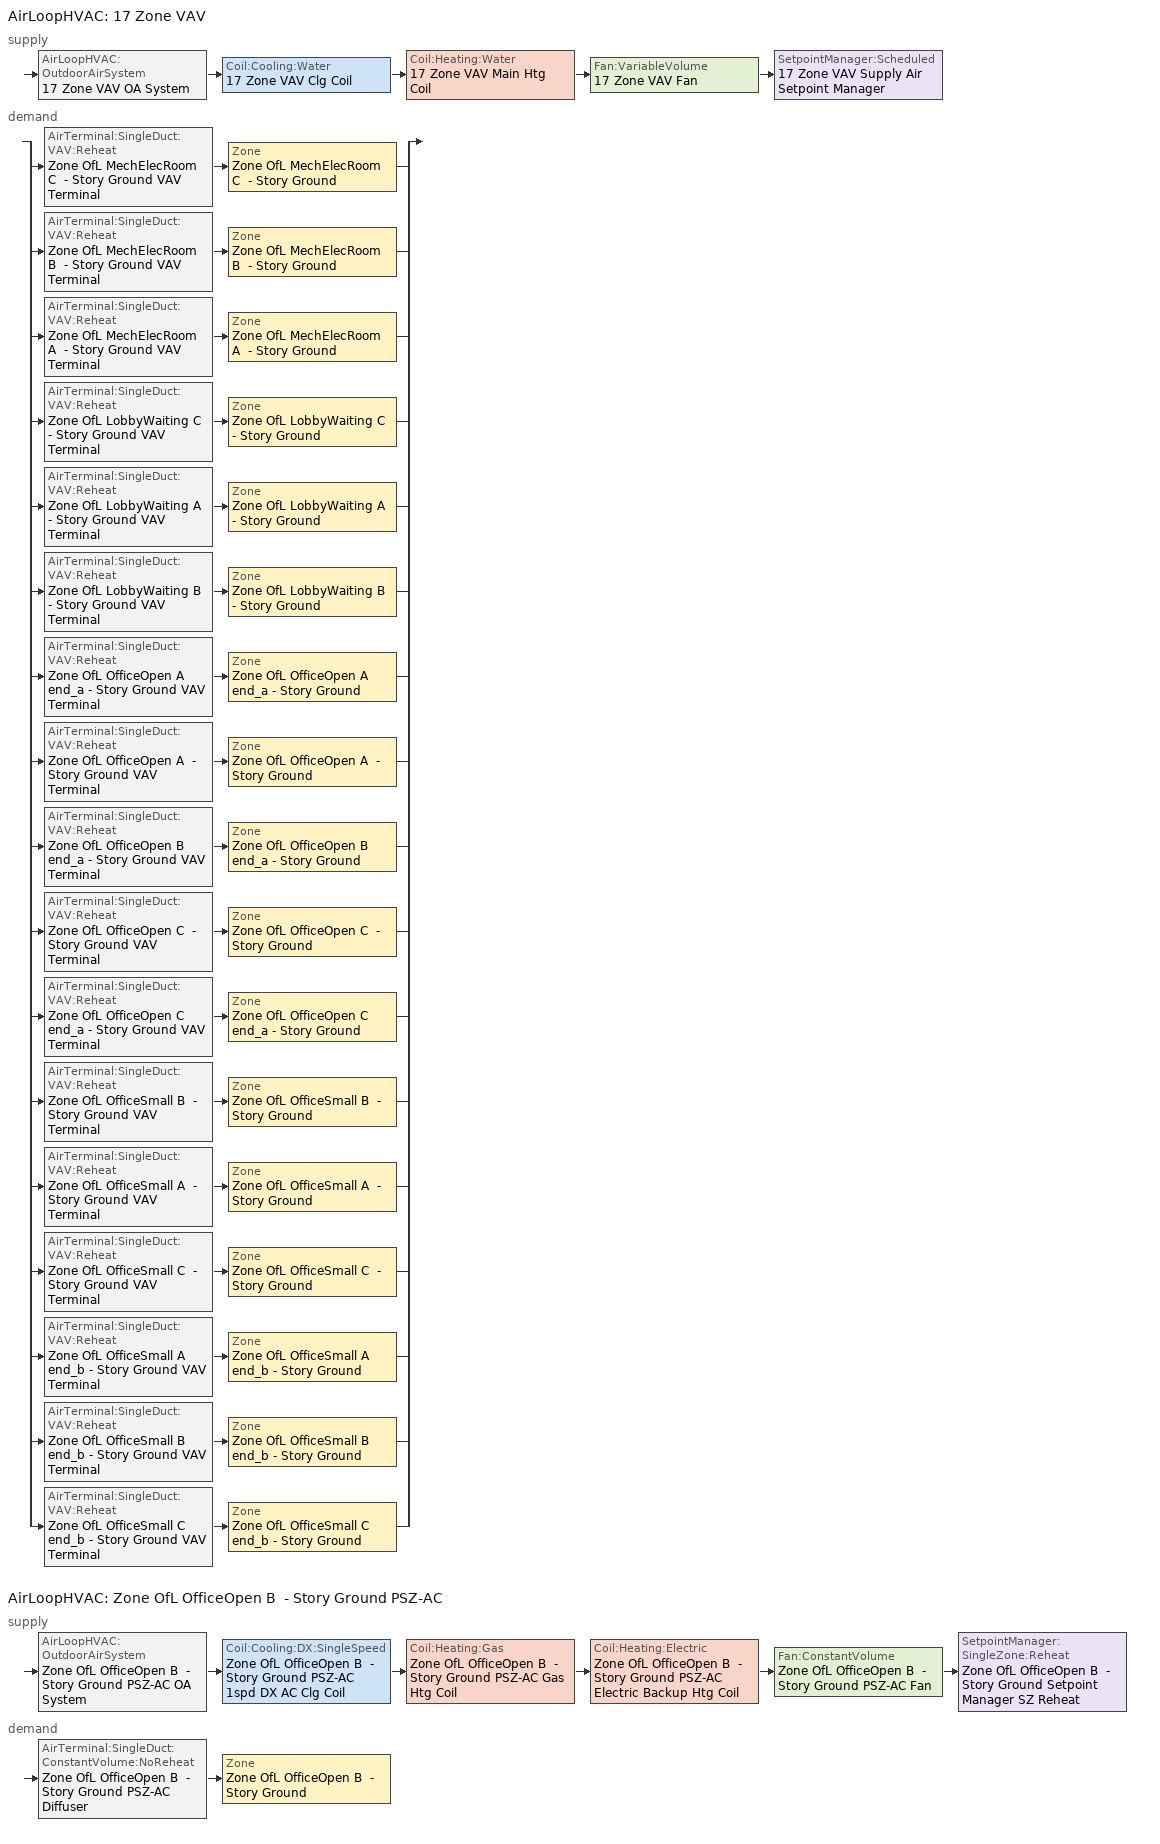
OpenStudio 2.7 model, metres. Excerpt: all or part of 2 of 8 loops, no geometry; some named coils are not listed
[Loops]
AirLoopHVAC '17 Zone VAV'
 supply: AirLoopHVAC:OutdoorAirSystem '17 Zone VAV OA System' > Coil:Cooling:Water '17 Zone VAV Clg Coil' > Coil:Heating:Water '17 Zone VAV Main Htg Coil' > Fan:VariableVolume '17 Zone VAV Fan' > SetpointManager:Scheduled '17 Zone VAV Supply Air Setpoint Manager'
 demand: split
  | AirTerminal:SingleDuct:VAV:Reheat 'Zone OfL MechElecRoom C  - Story Ground VAV Terminal' > Zone 'Zone OfL MechElecRoom C  - Story Ground'
  | AirTerminal:SingleDuct:VAV:Reheat 'Zone OfL MechElecRoom B  - Story Ground VAV Terminal' > Zone 'Zone OfL MechElecRoom B  - Story Ground'
  | AirTerminal:SingleDuct:VAV:Reheat 'Zone OfL MechElecRoom A  - Story Ground VAV Terminal' > Zone 'Zone OfL MechElecRoom A  - Story Ground'
  | AirTerminal:SingleDuct:VAV:Reheat 'Zone OfL LobbyWaiting C  - Story Ground VAV Terminal' > Zone 'Zone OfL LobbyWaiting C  - Story Ground'
  | AirTerminal:SingleDuct:VAV:Reheat 'Zone OfL LobbyWaiting A  - Story Ground VAV Terminal' > Zone 'Zone OfL LobbyWaiting A  - Story Ground'
  | AirTerminal:SingleDuct:VAV:Reheat 'Zone OfL LobbyWaiting B  - Story Ground VAV Terminal' > Zone 'Zone OfL LobbyWaiting B  - Story Ground'
  | AirTerminal:SingleDuct:VAV:Reheat 'Zone OfL OfficeOpen A end_a - Story Ground VAV Terminal' > Zone 'Zone OfL OfficeOpen A end_a - Story Ground'
  | AirTerminal:SingleDuct:VAV:Reheat 'Zone OfL OfficeOpen A  - Story Ground VAV Terminal' > Zone 'Zone OfL OfficeOpen A  - Story Ground'
  | AirTerminal:SingleDuct:VAV:Reheat 'Zone OfL OfficeOpen B end_a - Story Ground VAV Terminal' > Zone 'Zone OfL OfficeOpen B end_a - Story Ground'
  | AirTerminal:SingleDuct:VAV:Reheat 'Zone OfL OfficeOpen C  - Story Ground VAV Terminal' > Zone 'Zone OfL OfficeOpen C  - Story Ground'
  | AirTerminal:SingleDuct:VAV:Reheat 'Zone OfL OfficeOpen C end_a - Story Ground VAV Terminal' > Zone 'Zone OfL OfficeOpen C end_a - Story Ground'
  | AirTerminal:SingleDuct:VAV:Reheat 'Zone OfL OfficeSmall B  - Story Ground VAV Terminal' > Zone 'Zone OfL OfficeSmall B  - Story Ground'
  | AirTerminal:SingleDuct:VAV:Reheat 'Zone OfL OfficeSmall A  - Story Ground VAV Terminal' > Zone 'Zone OfL OfficeSmall A  - Story Ground'
  | AirTerminal:SingleDuct:VAV:Reheat 'Zone OfL OfficeSmall C  - Story Ground VAV Terminal' > Zone 'Zone OfL OfficeSmall C  - Story Ground'
  | AirTerminal:SingleDuct:VAV:Reheat 'Zone OfL OfficeSmall A end_b - Story Ground VAV Terminal' > Zone 'Zone OfL OfficeSmall A end_b - Story Ground'
  | AirTerminal:SingleDuct:VAV:Reheat 'Zone OfL OfficeSmall B end_b - Story Ground VAV Terminal' > Zone 'Zone OfL OfficeSmall B end_b - Story Ground'
  | AirTerminal:SingleDuct:VAV:Reheat 'Zone OfL OfficeSmall C end_b - Story Ground VAV Terminal' > Zone 'Zone OfL OfficeSmall C end_b - Story Ground'
AirLoopHVAC 'Zone OfL OfficeOpen B  - Story Ground PSZ-AC'
 supply: AirLoopHVAC:OutdoorAirSystem 'Zone OfL OfficeOpen B  - Story Ground PSZ-AC OA System' > Coil:Cooling:DX:SingleSpeed 'Zone OfL OfficeOpen B  - Story Ground PSZ-AC 1spd DX AC Clg Coil' > Coil:Heating:Gas 'Zone OfL OfficeOpen B  - Story Ground PSZ-AC Gas Htg Coil' > Coil:Heating:Electric 'Zone OfL OfficeOpen B  - Story Ground PSZ-AC Electric Backup Htg Coil' > Fan:ConstantVolume 'Zone OfL OfficeOpen B  - Story Ground PSZ-AC Fan' > SetpointManager:SingleZone:Reheat 'Zone OfL OfficeOpen B  - Story Ground Setpoint Manager SZ Reheat'
 demand: AirTerminal:SingleDuct:ConstantVolume:NoReheat 'Zone OfL OfficeOpen B  - Story Ground PSZ-AC Diffuser' > Zone 'Zone OfL OfficeOpen B  - Story Ground'
[Sizing:Zone] Zone Cooling Design Supply Air Temperature Input Method=SupplyAirTemperature; Zone Cooling Design Supply Air Temperature {C}=12.7778; Zone Cooling Design Supply Air Temperature Difference {deltaC}=11.11; Zone Heating Design Supply Air Temperature Input Method=SupplyAirTemperature; Zone Heating Design Supply Air Temperature Difference {deltaC}=11.11; Zone Cooling Design Supply Air Humidity Ratio {kg-H2O/kg-air}=0.0085; Zone Heating Design Supply Air Humidity Ratio {kg-H2O/kg-air}=0.008; Heating Design Air Flow Method=DesignDay; Account for Dedicated Outdoor Air System=No; Dedicated Outdoor Air System Control Strategy=NeutralSupplyAir; Dedicated Outdoor Air Low Setpoint Temperature for Design {C}=autosize; Dedicated Outdoor Air High Setpoint Temperature for Design {C}=autosize
Name | Zone Heating Design Supply Air Temperature {C} | Cooling Design Air Flow Method
Zone OfL OfficeOpen A end_a - Story Ground; Zone OfL OfficeOpen B end_a - Story Ground; Zone OfL OfficeOpen C end_a - Story Ground; Zone OfL OfficeOpen A  - Story Ground; Zone OfL OfficeOpen C  - Story Ground; Zone OfL LobbyWaiting A  - Story Ground; Zone OfL LobbyWaiting B  - Story Ground; Zone OfL LobbyWaiting C  - Story Ground; Zone OfL MechElecRoom A  - Story Ground; Zone OfL MechElecRoom B  - Story Ground; Zone OfL MechElecRoom C  - Story Ground; Zone OfL OfficeSmall A  - Story Ground; Zone OfL OfficeSmall B  - Story Ground; Zone OfL OfficeSmall C  - Story Ground; Zone OfL OfficeSmall A end_b - Story Ground; Zone OfL OfficeSmall B end_b - Story Ground; Zone OfL OfficeSmall C end_b - Story Ground | 40 | DesignDayWithLimit
Zone OfL OfficeOpen B  - Story Ground | 50 | DesignDay
[Zone equipment]
Zone OfL OfficeOpen A end_a - Story Ground: Zone OfL OfficeOpen A end_a - Story Ground VAV Terminal
Zone OfL OfficeOpen B end_a - Story Ground: Zone OfL OfficeOpen B end_a - Story Ground VAV Terminal
Zone OfL OfficeOpen C end_a - Story Ground: Zone OfL OfficeOpen C end_a - Story Ground VAV Terminal
Zone OfL OfficeOpen A  - Story Ground: Zone OfL OfficeOpen A  - Story Ground VAV Terminal
Zone OfL OfficeOpen B  - Story Ground: Zone OfL OfficeOpen B  - Story Ground PSZ-AC Diffuser
Zone OfL OfficeOpen C  - Story Ground: Zone OfL OfficeOpen C  - Story Ground VAV Terminal
Zone OfL LobbyWaiting A  - Story Ground: Zone OfL LobbyWaiting A  - Story Ground VAV Terminal
Zone OfL LobbyWaiting B  - Story Ground: Zone OfL LobbyWaiting B  - Story Ground VAV Terminal
Zone OfL LobbyWaiting C  - Story Ground: Zone OfL LobbyWaiting C  - Story Ground VAV Terminal
Zone OfL MechElecRoom A  - Story Ground: Zone OfL MechElecRoom A  - Story Ground VAV Terminal
Zone OfL MechElecRoom B  - Story Ground: Zone OfL MechElecRoom B  - Story Ground VAV Terminal
Zone OfL MechElecRoom C  - Story Ground: Zone OfL MechElecRoom C  - Story Ground VAV Terminal
Zone OfL OfficeSmall A  - Story Ground: Zone OfL OfficeSmall A  - Story Ground VAV Terminal
Zone OfL OfficeSmall B  - Story Ground: Zone OfL OfficeSmall B  - Story Ground VAV Terminal
Zone OfL OfficeSmall C  - Story Ground: Zone OfL OfficeSmall C  - Story Ground VAV Terminal
Zone OfL OfficeSmall A end_b - Story Ground: Zone OfL OfficeSmall A end_b - Story Ground VAV Terminal
Zone OfL OfficeSmall B end_b - Story Ground: Zone OfL OfficeSmall B end_b - Story Ground VAV Terminal
Zone OfL OfficeSmall C end_b - Story Ground: Zone OfL OfficeSmall C end_b - Story Ground VAV Terminal
[SetpointManager:Scheduled]
17 Zone VAV Supply Air Setpoint Manager: Control Variable=Temperature; Schedule=Supply Air Temp - 55.0F; Setpoint Node or NodeList=17 Zone VAV Supply Outlet Node
[AirLoopHVAC] Availability Schedule=Always On Discrete; Design Supply Air Flow Rate {m3/s}=AutoSize
17 Zone VAV; Zone OfL OfficeOpen B  - Story Ground PSZ-AC
[Sizing:System] Type of Load to Size On=Sensible; Design Outdoor Air Flow Rate {m3/s}=Autosize; Preheat Design Temperature {C}=7.22222; Preheat Design Humidity Ratio {kg-H2O/kg-Air}=0.008; Precool Design Temperature {C}=12.7778; Precool Design Humidity Ratio {kg-H2O/kg-Air}=0.008; Central Cooling Design Supply Air Temperature {C}=12.7778; Sizing Option=Coincident; 100% Outdoor Air in Cooling=No; 100% Outdoor Air in Heating=No; Central Cooling Design Supply Air Humidity Ratio {kg-H2O/kg-Air}=0.0085; Central Heating Design Supply Air Humidity Ratio {kg-H2O/kg-Air}=0.008; Cooling Design Air Flow Method=DesignDay; Cooling Design Air Flow Rate {m3/s}=0; Heating Design Air Flow Method=DesignDay; Heating Design Air Flow Rate {m3/s}=0; System Outdoor Air Method=ZoneSum; Zone Maximum Outdoor Air Fraction=1; Cooling Supply Air Flow Rate Per Floor Area {m3/s-m2}=0.00996765; Cooling Fraction of Autosized Cooling Supply Air Flow Rate=1; Cooling Supply Air Flow Rate Per Unit Cooling Capacity {m3/s-W}=3.94755e-05; Heating Supply Air Flow Rate Per Floor Area {m3/s-m2}=0.00996765; Heating Fraction of Autosized Heating Supply Air Flow Rate=1; Heating Fraction of Autosized Cooling Supply Air Flow Rate=1; Heating Supply Air Flow Rate Per Unit Heating Capacity {m3/s-W}=3.15882e-05; Cooling Design Capacity Method=CoolingDesignCapacity; Cooling Design Capacity {W}=autosize; Cooling Design Capacity Per Floor Area {W/m2}=234.7; Fraction of Autosized Cooling Design Capacity=1; Heating Design Capacity Method=HeatingDesignCapacity; Heating Design Capacity {W}=autosize; Heating Design Capacity Per Floor Area {W/m2}=157; Fraction of Autosized Heating Design Capacity=1; Central Cooling Capacity Control Method=OnOff
Name | Central Heating Maximum System Air Flow Ratio | Central Heating Design Supply Air Temperature {C}
17 Zone VAV | 0.3 | 12.7778
Zone OfL OfficeOpen B  - Story Ground PSZ-AC | 1 | 50
[Fan:VariableVolume]
17 Zone VAV Fan: Availability Schedule=Always On Discrete; Fan Total Efficiency=0.62; Pressure Rise {Pa}=996.356; Maximum Flow Rate {m3/s}=Autosize; Fan Power Minimum Flow Rate Input Method=Fraction; Fan Power Minimum Flow Fraction=0.25; Fan Power Minimum Air Flow Rate {m3/s}=0; Motor Efficiency=0.9; Motor In Airstream Fraction=1; Fan Power Coefficient 1=0.0407599; Fan Power Coefficient 2=0.088045; Fan Power Coefficient 3=-0.0729261; Fan Power Coefficient 4=0.94374; Fan Power Coefficient 5=0
[Controller:OutdoorAir] Maximum Outdoor Air Flow Rate {m3/s}=Autosize; Economizer Control Type=NoEconomizer; Economizer Control Action Type=ModulateFlow; Economizer Maximum Limit Dry-Bulb Temperature {C}=28; Economizer Maximum Limit Enthalpy {J/kg}=64000; Lockout Type=NoLockout; Minimum Limit Type=FixedMinimum; High Humidity Control=No; Heat Recovery Bypass Control Type=BypassWhenWithinEconomizerLimits
Name | Minimum Outdoor Air Flow Rate {m3/s} | Controller Mechanical Ventilation | Minimum Outdoor Air Schedule
17 Zone VAV OA Controller | autosize | 17 Zone VAV Vent Controller
Zone OfL OfficeOpen B  - Story Ground PSZ-AC OA System Controller | 0 | Controller Mechanical Ventilation 1 | Always On Discrete
[Controller:MechanicalVentilation] Availability Schedule=Always On Discrete
Name | System Outdoor Air Method
17 Zone VAV Vent Controller | VentilationRateProcedure
Controller Mechanical Ventilation 1 | ZoneSum
[AirLoopHVAC:OutdoorAirSystem]
Name | Controller
17 Zone VAV OA System | 17 Zone VAV OA Controller
Zone OfL OfficeOpen B  - Story Ground PSZ-AC OA System | Zone OfL OfficeOpen B  - Story Ground PSZ-AC OA System Controller
[AirTerminal:SingleDuct:VAV:Reheat] Availability Schedule=Always On Discrete; Maximum Air Flow Rate {m3/s}=AutoSize; Zone Minimum Air Flow Input Method=Constant; Constant Minimum Air Flow Fraction=0.3; Fixed Minimum Air Flow Rate {m3/s}=0; Maximum Hot Water or Steam Flow Rate {m3/s}=AutoSize; Minimum Hot Water or Steam Flow Rate {m3/s}=0; Convergence Tolerance=0.001; Damper Heating Action=ReverseWithLimits; Maximum Flow per Zone Floor Area During Reheat {m3/s-m2}=AutoSize; Maximum Flow Fraction During Reheat=0.5; Maximum Reheat Air Temperature {C}=40; Control For Outdoor Air=No
Name | Reheat Coil
Zone OfL MechElecRoom C  - Story Ground VAV Terminal | Zone OfL MechElecRoom C  - Story Ground Reheat Coil
Zone OfL MechElecRoom B  - Story Ground VAV Terminal | Zone OfL MechElecRoom B  - Story Ground Reheat Coil
Zone OfL MechElecRoom A  - Story Ground VAV Terminal | Zone OfL MechElecRoom A  - Story Ground Reheat Coil
Zone OfL LobbyWaiting C  - Story Ground VAV Terminal | Zone OfL LobbyWaiting C  - Story Ground Reheat Coil
Zone OfL LobbyWaiting A  - Story Ground VAV Terminal | Zone OfL LobbyWaiting A  - Story Ground Reheat Coil
Zone OfL LobbyWaiting B  - Story Ground VAV Terminal | Zone OfL LobbyWaiting B  - Story Ground Reheat Coil
Zone OfL OfficeOpen A end_a - Story Ground VAV Terminal | Zone OfL OfficeOpen A end_a - Story Ground Reheat Coil
Zone OfL OfficeOpen A  - Story Ground VAV Terminal | Zone OfL OfficeOpen A  - Story Ground Reheat Coil
Zone OfL OfficeOpen B end_a - Story Ground VAV Terminal | Zone OfL OfficeOpen B end_a - Story Ground Reheat Coil
Zone OfL OfficeOpen C  - Story Ground VAV Terminal | Zone OfL OfficeOpen C  - Story Ground Reheat Coil
Zone OfL OfficeOpen C end_a - Story Ground VAV Terminal | Zone OfL OfficeOpen C end_a - Story Ground Reheat Coil
Zone OfL OfficeSmall B  - Story Ground VAV Terminal | Zone OfL OfficeSmall B  - Story Ground Reheat Coil
Zone OfL OfficeSmall A  - Story Ground VAV Terminal | Zone OfL OfficeSmall A  - Story Ground Reheat Coil
Zone OfL OfficeSmall C  - Story Ground VAV Terminal | Zone OfL OfficeSmall C  - Story Ground Reheat Coil
Zone OfL OfficeSmall A end_b - Story Ground VAV Terminal | Zone OfL OfficeSmall A end_b - Story Ground Reheat Coil
Zone OfL OfficeSmall B end_b - Story Ground VAV Terminal | Zone OfL OfficeSmall B end_b - Story Ground Reheat Coil
Zone OfL OfficeSmall C end_b - Story Ground VAV Terminal | Zone OfL OfficeSmall C end_b - Story Ground Reheat Coil
[SetpointManager:SingleZone:Reheat]
Zone OfL OfficeOpen B  - Story Ground Setpoint Manager SZ Reheat: Minimum Supply Air Temperature {C}=12.7778; Maximum Supply Air Temperature {C}=50; Control Zone=Zone OfL OfficeOpen B  - Story Ground; Setpoint Node or NodeList=Zone OfL OfficeOpen B  - Story Ground PSZ-AC Supply Outlet Node
[Fan:ConstantVolume]
Zone OfL OfficeOpen B  - Story Ground PSZ-AC Fan: Availability Schedule=Always On Discrete; Fan Total Efficiency=0.54; Pressure Rise {Pa}=622.722; Maximum Flow Rate {m3/s}=AutoSize; Motor Efficiency=0.9; Motor In Airstream Fraction=1
[Coil:Heating:Gas]
Zone OfL OfficeOpen B  - Story Ground PSZ-AC Gas Htg Coil: Availability Schedule=Always On Discrete; Gas Burner Efficiency=0.8; Nominal Capacity {W}=AutoSize; Parasitic Electric Load {W}=0; Parasitic Gas Load {W}=0
[Coil:Heating:Electric]
Zone OfL OfficeOpen B  - Story Ground PSZ-AC Electric Backup Htg Coil: Availability Schedule=Always On Discrete; Efficiency=1
[Coil:Cooling:DX:SingleSpeed]
Zone OfL OfficeOpen B  - Story Ground PSZ-AC 1spd DX AC Clg Coil: Availability Schedule=Always On Discrete; Rated Total Cooling Capacity {W}=autosize; Rated Sensible Heat Ratio=autosize; Rated COP {W/W}=3; Rated Air Flow Rate {m3/s}=autosize; Rated Evaporator Fan Power Per Volume Flow Rate {W/(m3/s)}=773.3; Total Cooling Capacity Function of Temperature Curve=Curve Biquadratic 5; Total Cooling Capacity Function of Flow Fraction Curve=Curve Quadratic 5; Energy Input Ratio Function of Temperature Curve=Curve Biquadratic 6; Energy Input Ratio Function of Flow Fraction Curve=Curve Quadratic 6; Part Load Fraction Correlation Curve=Curve Quadratic 7; Condenser Type=AirCooled; Evaporative Condenser Effectiveness=0; Evaporative Condenser Air Flow Rate {m3/s}=Autosize; Evaporative Condenser Pump Rated Power Consumption {W}=Autosize; Crankcase Heater Capacity {W}=0; Maximum Outdoor Dry-Bulb Temperature for Crankcase Heater Operation {C}=0; Basin Heater Capacity {W/K}=0; Basin Heater Setpoint Temperature {C}=10
[AirTerminal:SingleDuct:ConstantVolume:NoReheat]
Zone OfL OfficeOpen B  - Story Ground PSZ-AC Diffuser: Availability Schedule=Always On Discrete; Maximum Air Flow Rate {m3/s}=AutoSize
[Schedule:Ruleset]
Supply Air Temp - 55.0F: Default Day Schedule=Supply Air Temp - 55.0F Default
[Schedule:Day]
Supply Air Temp - 55.0F Default: 24, 0, 12.7778
[Schedule:Constant]
Always On Discrete: Value=1
[Curve:Biquadratic] Minimum Value of x=-100; Maximum Value of x=100; Minimum Value of y=-100; Maximum Value of y=100
Name | Coefficient1 Constant | Coefficient2 x | Coefficient3 x**2 | Coefficient4 y | Coefficient5 y**2 | Coefficient6 x*y
Curve Biquadratic 5 | 0.971212 | -0.0152755 | 0.00144345 | -0.00039321 | -6.8364e-06 | -0.000290596
Curve Biquadratic 6 | 0.286871 | 0.0239022 | -0.000810648 | 0.0134585 | 0.000338936 | -0.000487004
[Curve:Quadratic]
Name | Coefficient1 Constant | Coefficient2 x | Coefficient3 x**2 | Minimum Value of x | Maximum Value of x | Minimum Curve Output | Maximum Curve Output
Curve Quadratic 5; Curve Quadratic 6 | 1 | 0 | 0 | -100 | 100
Curve Quadratic 7 | 0.909496 | 0.0986477 | -0.00819488 | 0 | 1 | 0.7 | 1
